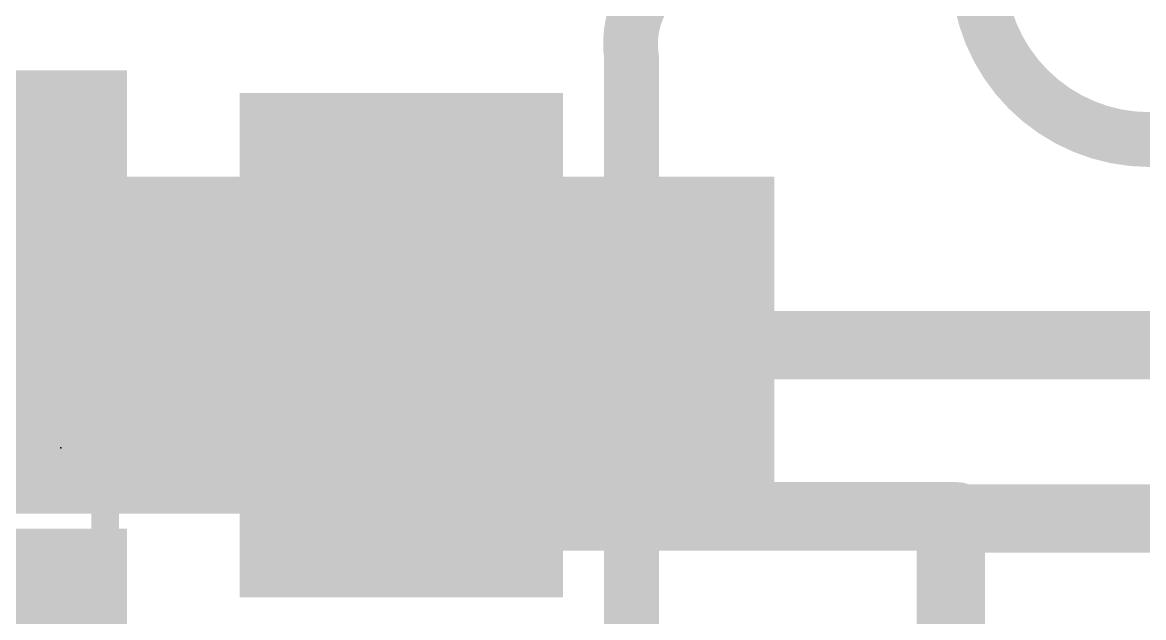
# Model space of a CAD drawing. Extents: x -29 to 78, y -18 to 17.
# Drawn here: x 8.494 to 12.653, y 11.055 to 13.261 of the extents above; entities that cross this region are included whole.
import ezdxf

# ---------------------------------------------------------------- set-up
doc = ezdxf.new("R2010")
doc.units = 0
for name, color, linetype in [('1', 12, 'CONTINUOUS'), ('16', 53, 'CONTINUOUS'), ('21', 41, 'CONTINUOUS'), ('24', 53, 'CONTINUOUS'), ('51', 53, 'CONTINUOUS')]:
    doc.layers.add(name, color=color, linetype=linetype)

# ---------------------------------------------------------------- blocks, each defined once
blk = doc.blocks.new('RECT')
blk.add_solid([(-0.5, -0.5), (0.5, -0.5), (-0.5, 0.5), (0.5, 0.5)])

msp = doc.modelspace()

# ---------------------------------------------------------------- linework, layer by layer
at = {"layer": '1', "const_width": 0.254}
for points in [[(9.9, 11.43), (11.938, 11.43)], [(11.938, 11.43), (11.9603, 11.43)], [(11.938, 9.8679), (11.938, 11.43)], [(11.9603, 11.43), (11.9682, 11.4221)], [(13.716, 11.4221), (11.9682, 11.4221)]]:
    msp.add_lwpolyline(points, dxfattribs=at)
at = {"layer": '1', "const_width": 0.127}
for points in [[(9.9, 11.4935, 1), (9.9, 11.3665)], [(11.938, 11.4935, 1), (11.938, 11.3665)], [(12.0015, 11.43, 1), (11.8745, 11.43)], [(12.0052, 11.4749, 1), (11.9154, 11.3851)], [(11.9682, 11.4856, 1), (11.9682, 11.3586)], [(11.9233, 11.3772, 1), (12.0131, 11.467)], [(11.938, 11.3665, 1), (11.938, 11.4935)], [(11.9603, 11.3665, 1), (11.9603, 11.4935)]]:
    msp.add_lwpolyline(points, format="xyb", dxfattribs=at)
at = {"layer": '16', "const_width": 0.254}
msp.add_lwpolyline([(9.783, 12.065), (12.827, 12.065)], dxfattribs=at)
at = {"layer": '16', "const_width": 0.127}
msp.add_lwpolyline([(9.783, 12.1285, 1), (9.783, 12.0015)], format="xyb", dxfattribs=at)
at = {"layer": '21'}
for points, const_width in [([(11.0347, 13.5128, 0.4145), (10.7537, 13.1318)], 0.2032), ([(12.0396, 13.462, 1), (13.3096, 13.462)], 0.2032), ([(10.8045, 13.1318, 1), (10.7029, 13.1318)], 0.1016), ([(10.7035, 13.1242, 1), (10.8039, 13.1394)], 0.1016)]:
    msp.add_lwpolyline(points, format="xyb", dxfattribs=dict(at, const_width=const_width))
at = {"layer": '21', "const_width": 0.2032}
msp.add_lwpolyline([(10.7537, 13.1318), (10.7537, 3.2782)], dxfattribs=at)
at = {"layer": '24'}
msp.add_point((8.636, 11.684), dxfattribs=at)
at = {"layer": '51', "const_width": 0.1016}
msp.add_lwpolyline([(8.801, 11.328), (8.801, 12.04)], dxfattribs=at)
at = {"layer": '51', "const_width": 0.0508}
for points in [[(8.8264, 12.04, 1), (8.7756, 12.04)], [(8.7756, 11.328, 1), (8.8264, 11.328)]]:
    msp.add_lwpolyline(points, format="xyb", dxfattribs=at)

# ---------------------------------------------------------------- block references
at = {"layer": '1', "xscale": 1.1, "rotation": 90}
for p in [(8.382, 12.534), (8.382, 10.834)]:
    msp.add_blockref('RECT', p, dxfattribs=at)
at = {"layer": '1', "xscale": 0.6, "yscale": 1.2, "rotation": 270}
for p in [(9.9, 12.7), (9.9, 11.43)]:
    msp.add_blockref('RECT', p, dxfattribs=at)
at = {"layer": '16', "xscale": 1.25, "yscale": 3, "rotation": 90}
msp.add_blockref('RECT', (9.783, 12.065), dxfattribs=at)
at = {"layer": '51'}
for p, xscale, yscale, rotation in [((9.9123, 12.7), 0.508, 1.0287, 270), ((8.3769, 12.2643), 0.5001, 0.95, 90), ((9.9123, 11.43), 0.508, 1.0287, 270), ((8.3769, 11.0959), 0.5001, 0.95, 90)]:
    msp.add_blockref('RECT', p, dxfattribs=dict(at, xscale=xscale, yscale=yscale, rotation=rotation))

doc.saveas('drawing.dxf')
